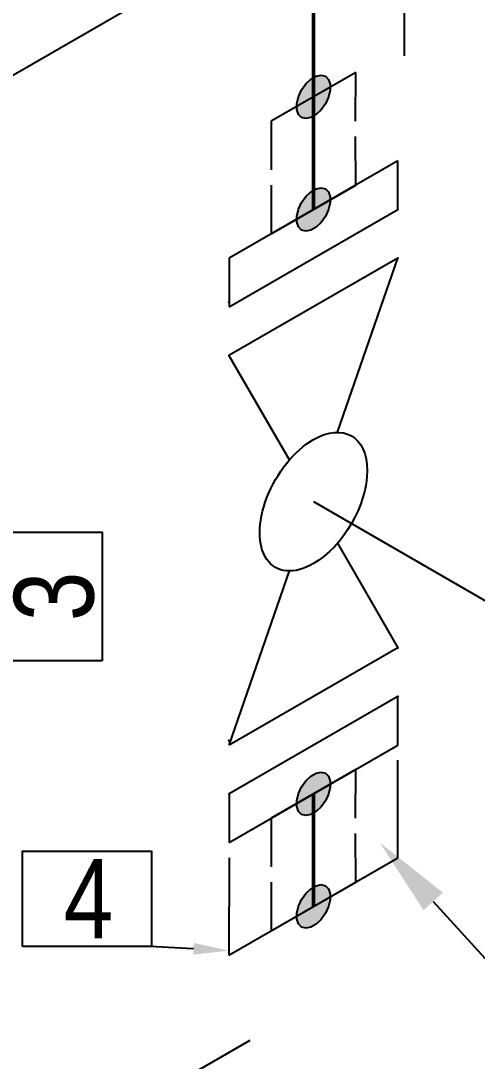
# Model space of a CAD drawing. Header units: millimetres. Extents: x 0 to 594, y 0 to 420.
# Drawn here: x 199.95 to 214.28, y 152.39 to 185.1 of the extents above; entities that cross this region are included whole.
import ezdxf
from ezdxf import colors
from ezdxf.entities.mleader import LeaderData, LeaderLine
from ezdxf.enums import TextEntityAlignment as Align
from ezdxf.math import Vec2, Vec3

# ---------------------------------------------------------------- set-up
doc = ezdxf.new("R2010")
doc.units = ezdxf.units.MM
doc.header["$LTSCALE"] = 0.25
for name, color, linetype in [('기호 작은 보어', 4, 'Continuous'), ('밸브', 4, 'Continuous'), ('용접', 1, 'Continuous'), ('주석', 7, 'Continuous'), ('치수', 1, 'Continuous')]:
    doc.layers.add(name, color=color, linetype=linetype)
doc.layers.add('파이프 작은 보어', color=30, linetype='Continuous', lineweight=50)
doc.styles.add('AdskIsoAnnotation', font='arial.ttf', dxfattribs={"width": 0.8, "height": 1})
doc.styles.add('AdskIsoMetric', font='arial.ttf', dxfattribs={"width": 0.8, "height": 2.5})
doc.styles.add('AdskIsoMetric-30', font='arial.ttf', dxfattribs={"width": 0.8, "height": 2.5})
doc.styles.get("Standard").update_dxf_attribs({"font": 'arial.ttf'})
doc.dimstyles.new('AdskIsoMetric', dxfattribs={"dimtxt": 2.5, "dimasz": 2.5, "dimexe": 1, "dimexo": 2, "dimgap": 0.8, "dimtad": 1, "dimdec": 0, "dimrnd": 1, "dimzin": 0, "dimdsep": 46, "dimtxsty": 'AdskIsoMetric', "dimcen": 0, "dimclrt": 7, "dimadec": 0, "dimazin": 0, "dimtfac": 1, "dimtdec": 0, "dimtmove": 1, "dimatfit": 3, "dimfxl": 0, "dimfrac": 2, "dimtolj": 1, "dimtzin": 0, "dimarcsym": 0})

# ---------------------------------------------------------------- blocks, each defined once
blk = doc.blocks.new('나사 캡-1-IsoRight')
at = {"color": 0, "linetype": 'ByBlock', "lineweight": -2, "extrusion": (0.707107, 0.408248, -0.57735)}
for p, q in [((0.2652, 0.051), (0.0884, 0.1531)), ((0.0884, 0.1531), (0.0884, -0.2552)), ((0.0884, -0.2552), (0.2652, -0.3572))]:
    blk.add_line(p, q, dxfattribs=at)
blk = doc.blocks.new('볼 밸브-1-IsoLeft')
at = {"color": 0, "linetype": 'ByBlock', "lineweight": -2, "extrusion": (0, 0.816497, 0.57735)}
for p, q in [((-0.5303, 0.1021), (-0.1768, 0.3062)), ((-0.1768, 0.3062), (-0.0503, 0.0872)), ((-0.1511, 0.0289), (-0.5303, 0.1021)), ((0.5303, -0.1021), (0.151, -0.0291)), ((0.1125, -0.065), (0.1125, -0.065)), ((0.0503, -0.0872), (0.1768, -0.3062)), ((0.1768, -0.3062), (0.5303, -0.1021))]:
    blk.add_line(p, q, dxfattribs=at)
at = {"linetype": 'ByBlock'}
for start_param, end_param in [(2.356194, 5.497787), (-0.785398, 2.356194)]:
    blk.add_ellipse((0, 0), major_axis=(-0.1592, 0), ratio=0.57735, start_param=start_param, end_param=end_param, dxfattribs=at)
blk = doc.blocks.new('Operator_Lever-1-IsoLeft')
at = {"color": 0, "linetype": 'ByBlock', "lineweight": -2, "extrusion": (0, 0.816497, 0.57735)}
for p, q in [((0, 0), (-0.4419, -0.2552)), ((-0.4419, -0.2552), (-0.2652, -0.3572))]:
    blk.add_line(p, q, dxfattribs=at)
blk = doc.blocks.new('개스킷-1-IsoRight')
at = {"color": 0, "linetype": 'ByBlock', "lineweight": -2, "extrusion": (1, 0, 0)}
for p in [(-0.0442, 0.2296), (0.0442, 0.1786), (-0.0529, -0.1736), (0.0442, -0.2296)]:
    blk.add_point(p, dxfattribs=at)
blk = doc.blocks.new('플랜지-1-IsoRight')
at = {"color": 0, "linetype": 'ByBlock', "lineweight": -2}
blk.add_wipeout([(0.0442, 0.1786), (-0.0442, 0.2296), (-0.0442, -0.1786), (0.0442, -0.2296)], dxfattribs=at)
at = {"color": 0, "linetype": 'ByBlock', "lineweight": -2, "extrusion": (0.707107, 0.408248, -0.57735)}
for p, q in [((0.0442, 0.1786), (-0.0442, 0.2296)), ((-0.0442, 0.2296), (-0.0442, -0.1786)), ((0.0442, -0.2296), (0.0442, 0.1786)), ((-0.0442, -0.1786), (0.0442, -0.2296))]:
    blk.add_line(p, q, dxfattribs=at)
at = {"color": 0, "linetype": 'ByBlock', "lineweight": -2}
blk.add_wipeout([(0.0442, 0.1786), (-0.0442, 0.2296), (-0.0442, -0.1786), (0.0442, -0.2296)], dxfattribs=at)
at = {"color": 0, "linetype": 'ByBlock', "lineweight": -2, "extrusion": (0.707107, 0.408248, -0.57735)}
for p, q in [((0.0442, 0.1786), (-0.0442, 0.2296)), ((-0.0442, 0.2296), (-0.0442, -0.1786)), ((0.0442, -0.2296), (0.0442, 0.1786)), ((-0.0442, -0.1786), (0.0442, -0.2296))]:
    blk.add_line(p, q, dxfattribs=at)
blk = doc.blocks.new('볼 밸브-1-IsoRight')
at = {"color": 0, "linetype": 'ByBlock', "lineweight": -2, "extrusion": (0.707107, 0.408248, -0.57735)}
for p, q in [((-0.1006, 0.1164), (-0.3536, 0.4082)), ((-0.3536, 0.4082), (-0.3536, 0)), ((0.1006, 0.0001), (0.3536, 0)), ((-0.3536, 0), (-0.1006, -0.0001)), ((0.3536, 0), (0.3536, -0.4082)), ((0.1125, -0.065), (0.1125, -0.065)), ((0.3536, -0.4082), (0.1007, -0.1162))]:
    blk.add_line(p, q, dxfattribs=at)
at = {"linetype": 'ByBlock', "extrusion": (-1.92296e-16, -1.11022e-16, -1)}
for start_param, end_param in [(-0.785398, 2.356194), (2.356194, 5.497787)]:
    blk.add_ellipse((0, 0), major_axis=(-0.0796, 0.1378), ratio=0.57735, start_param=start_param, end_param=end_param, dxfattribs=at)
blk = doc.blocks.new('Operator_Lever-2-IsoLeft')
at = {"color": 0, "linetype": 'ByBlock', "lineweight": -2, "extrusion": (0, -0.816497, -0.57735)}
for p, q in [((0, 0), (0.4419, 0.2552)), ((0.4419, 0.2552), (0.6187, 0.1531))]:
    blk.add_line(p, q, dxfattribs=at)
blk = doc.blocks.new('*D70')
at = {"layer": 'Defpoints', "color": 0}
for p in [(209.138, 188.831), (209.138, 154.196), (196.148, 146.696)]:
    blk.add_point(p, dxfattribs=at)
at = {"layer": '치수', "color": 0, "lineweight": -2}
for p, q in [((207.138, 187.676), (195.148, 180.753)), ((196.148, 178.831), (196.148, 149.196)), ((207.138, 153.042), (195.148, 146.119))]:
    blk.add_line(p, q, dxfattribs=at)
at = {"layer": '치수', "color": 0}
for points in [[(195.731, 178.831), (196.564, 178.831), (196.148, 181.331)], [(195.731, 149.196), (196.564, 149.196), (196.148, 146.696)]]:
    blk.add_solid(points, dxfattribs=at)
at = {"layer": '치수', "color": 7, "insert": (193.882, 162.705), "char_height": 2.5, "attachment_point": 5, "rotation": 90, "style": 'AdskIsoMetric-30'}
blk.add_mtext('\\A1;390', dxfattribs=at)
blk = doc.blocks.new('엘보우-3-Iso2DSkew0')
at = {"color": 0, "linetype": 'ByBlock', "lineweight": -2, "extrusion": (-0.707107, -0.408248, 0.57735)}
for p, q in [((0, 0), (-5.303, 3.062)), ((0, 0), (0, 0)), ((0, -6.124), (0, 0))]:
    blk.add_line(p, q, dxfattribs=at)
blk = doc.blocks.new('SocketWeld-1-IsoRight')
blk.add_hatch(color=256).paths.add_polyline_path([(0.0055, 0.0371), (0.0057, 0.0369), (0.006, 0.0367), (0.0062, 0.0365), (0.0064, 0.0363), (0.0066, 0.0361), (0.0068, 0.0359), (0.007, 0.0357), (0.0072, 0.0355), (0.0075, 0.0353), (0.0077, 0.0351), (0.0079, 0.0349), (0.0081, 0.0347), (0.0083, 0.0345), (0.0085, 0.0343), (0.0088, 0.0341), (0.009, 0.0339), (0.0092, 0.0337), (0.0094, 0.0334), (0.0096, 0.0332), (0.0098, 0.033), (0.01, 0.0328), (0.0103, 0.0326), (0.0105, 0.0324), (0.0107, 0.0322), (0.0109, 0.032), (0.0111, 0.0318), (0.0113, 0.0316), (0.0115, 0.0314), (0.0118, 0.0312), (0.012, 0.031), (0.0122, 0.0308), (0.0124, 0.0306), (0.0126, 0.0304), (0.0128, 0.0302), (0.013, 0.03), (0.0133, 0.0298), (0.0135, 0.0296), (0.0137, 0.0294), (0.0139, 0.0292), (0.0141, 0.0289), (0.0143, 0.0287), (0.0145, 0.0285), (0.0148, 0.0283), (0.015, 0.0281), (0.0152, 0.0279), (0.0154, 0.0277), (0.0156, 0.0275), (0.0158, 0.0273), (0.0161, 0.0271), (0.0161, 0.0271), (0.0162, 0.0268), (0.0164, 0.0266), (0.0166, 0.0263), (0.0168, 0.0261), (0.017, 0.0258), (0.0171, 0.0256), (0.0173, 0.0253), (0.0175, 0.025), (0.0177, 0.0248), (0.0179, 0.0245), (0.0181, 0.0243), (0.0182, 0.024), (0.0184, 0.0237), (0.0186, 0.0235), (0.0188, 0.0232), (0.019, 0.023), (0.0192, 0.0227), (0.0193, 0.0225), (0.0195, 0.0222), (0.0197, 0.0219), (0.0199, 0.0217), (0.0201, 0.0214), (0.0203, 0.0212), (0.0204, 0.0209), (0.0206, 0.0206), (0.0208, 0.0204), (0.021, 0.0201), (0.0212, 0.0199), (0.0213, 0.0196), (0.0215, 0.0193), (0.0217, 0.0191), (0.0219, 0.0188), (0.0221, 0.0186), (0.0223, 0.0183), (0.0224, 0.0181), (0.0226, 0.0178), (0.0228, 0.0175), (0.023, 0.0173), (0.0232, 0.017), (0.0234, 0.0168), (0.0235, 0.0165), (0.0237, 0.0162), (0.0239, 0.016), (0.0241, 0.0157), (0.0243, 0.0155), (0.0245, 0.0152), (0.0246, 0.015), (0.0248, 0.0147), (0.025, 0.0144), (0.025, 0.0144), (0.0251, 0.0141), (0.0253, 0.0139), (0.0254, 0.0136), (0.0255, 0.0133), (0.0257, 0.013), (0.0258, 0.0127), (0.0259, 0.0124), (0.0261, 0.0121), (0.0262, 0.0118), (0.0263, 0.0116), (0.0265, 0.0113), (0.0266, 0.011), (0.0267, 0.0107), (0.0269, 0.0104), (0.027, 0.0101), (0.0271, 0.0098), (0.0273, 0.0095), (0.0274, 0.0093), (0.0275, 0.009), (0.0277, 0.0087), (0.0278, 0.0084), (0.0279, 0.0081), (0.0281, 0.0078), (0.0282, 0.0075), (0.0283, 0.0072), (0.0284, 0.007), (0.0286, 0.0067), (0.0287, 0.0064), (0.0288, 0.0061), (0.029, 0.0058), (0.0291, 0.0055), (0.0292, 0.0052), (0.0294, 0.0049), (0.0295, 0.0047), (0.0296, 0.0044), (0.0298, 0.0041), (0.0299, 0.0038), (0.03, 0.0035), (0.0302, 0.0032), (0.0303, 0.0029), (0.0304, 0.0026), (0.0306, 0.0024), (0.0307, 0.0021), (0.0308, 0.0018), (0.031, 0.0015), (0.0311, 0.0012), (0.0312, 0.0009), (0.0314, 0.0006), (0.0315, 0.0003), (0.0315, 0.0003), (0.0316, 0.0001), (0.0316, -0.0002), (0.0317, -0.0005), (0.0318, -0.0008), (0.0319, -0.0011), (0.0319, -0.0014), (0.032, -0.0017), (0.0321, -0.002), (0.0321, -0.0022), (0.0322, -0.0025), (0.0323, -0.0028), (0.0323, -0.0031), (0.0324, -0.0034), (0.0325, -0.0037), (0.0325, -0.004), (0.0326, -0.0043), (0.0327, -0.0046), (0.0328, -0.0048), (0.0328, -0.0051), (0.0329, -0.0054), (0.033, -0.0057), (0.033, -0.006), (0.0331, -0.0063), (0.0332, -0.0066), (0.0332, -0.0069), (0.0333, -0.0071), (0.0334, -0.0074), (0.0335, -0.0077), (0.0335, -0.008), (0.0336, -0.0083), (0.0337, -0.0086), (0.0337, -0.0089), (0.0338, -0.0092), (0.0339, -0.0095), (0.0339, -0.0097), (0.034, -0.01), (0.0341, -0.0103), (0.0342, -0.0106), (0.0342, -0.0109), (0.0343, -0.0112), (0.0344, -0.0115), (0.0344, -0.0118), (0.0345, -0.012), (0.0346, -0.0123), (0.0346, -0.0126), (0.0347, -0.0129), (0.0348, -0.0132), (0.0349, -0.0135), (0.0349, -0.0138), (0.0349, -0.0138), (0.0349, -0.014), (0.0349, -0.0143), (0.0349, -0.0146), (0.0349, -0.0148), (0.0349, -0.0151), (0.0349, -0.0153), (0.0349, -0.0156), (0.0349, -0.0159), (0.0349, -0.0161), (0.0349, -0.0164), (0.0349, -0.0166), (0.0349, -0.0169), (0.0349, -0.0172), (0.0349, -0.0174), (0.0349, -0.0177), (0.0349, -0.0179), (0.0349, -0.0182), (0.0349, -0.0185), (0.0349, -0.0187), (0.0349, -0.019), (0.0349, -0.0192), (0.0349, -0.0195), (0.0349, -0.0198), (0.0349, -0.02), (0.0349, -0.0203), (0.0349, -0.0206), (0.0349, -0.0208), (0.0349, -0.0211), (0.0349, -0.0213), (0.0349, -0.0216), (0.0349, -0.0219), (0.0349, -0.0221), (0.0349, -0.0224), (0.0349, -0.0226), (0.0349, -0.0229), (0.0349, -0.0232), (0.0349, -0.0234), (0.0349, -0.0237), (0.0349, -0.0239), (0.0349, -0.0242), (0.0349, -0.0245), (0.0349, -0.0247), (0.0349, -0.025), (0.0349, -0.0252), (0.0349, -0.0255), (0.0349, -0.0258), (0.0349, -0.026), (0.0349, -0.0263), (0.0349, -0.0265), (0.0349, -0.0265), (0.0349, -0.0268), (0.0348, -0.027), (0.0347, -0.0272), (0.0346, -0.0274), (0.0346, -0.0276), (0.0345, -0.0278), (0.0344, -0.028), (0.0344, -0.0282), (0.0343, -0.0284), (0.0342, -0.0286), (0.0342, -0.0288), (0.0341, -0.029), (0.034, -0.0292), (0.0339, -0.0295), (0.0339, -0.0297), (0.0338, -0.0299), (0.0337, -0.0301), (0.0337, -0.0303), (0.0336, -0.0305), (0.0335, -0.0307), (0.0335, -0.0309), (0.0334, -0.0311), (0.0333, -0.0313), (0.0332, -0.0315), (0.0332, -0.0317), (0.0331, -0.0319), (0.033, -0.0322), (0.033, -0.0324), (0.0329, -0.0326), (0.0328, -0.0328), (0.0328, -0.033), (0.0327, -0.0332), (0.0326, -0.0334), (0.0325, -0.0336), (0.0325, -0.0338), (0.0324, -0.034), (0.0323, -0.0342), (0.0323, -0.0344), (0.0322, -0.0346), (0.0321, -0.0349), (0.0321, -0.0351), (0.032, -0.0353), (0.0319, -0.0355), (0.0319, -0.0357), (0.0318, -0.0359), (0.0317, -0.0361), (0.0316, -0.0363), (0.0316, -0.0365), (0.0315, -0.0367), (0.0315, -0.0367), (0.0314, -0.0369), (0.0312, -0.037), (0.0311, -0.0371), (0.031, -0.0373), (0.0308, -0.0374), (0.0307, -0.0375), (0.0306, -0.0377), (0.0304, -0.0378), (0.0303, -0.0379), (0.0302, -0.0381), (0.03, -0.0382), (0.0299, -0.0383), (0.0298, -0.0385), (0.0296, -0.0386), (0.0295, -0.0387), (0.0294, -0.0389), (0.0292, -0.039), (0.0291, -0.0391), (0.029, -0.0393), (0.0288, -0.0394), (0.0287, -0.0395), (0.0286, -0.0397), (0.0284, -0.0398), (0.0283, -0.0399), (0.0282, -0.0401), (0.0281, -0.0402), (0.0279, -0.0403), (0.0278, -0.0405), (0.0277, -0.0406), (0.0275, -0.0408), (0.0274, -0.0409), (0.0273, -0.041), (0.0271, -0.0412), (0.027, -0.0413), (0.0269, -0.0414), (0.0267, -0.0416), (0.0266, -0.0417), (0.0265, -0.0418), (0.0263, -0.042), (0.0262, -0.0421), (0.0261, -0.0422), (0.0259, -0.0424), (0.0258, -0.0425), (0.0257, -0.0426), (0.0255, -0.0428), (0.0254, -0.0429), (0.0253, -0.043), (0.0251, -0.0432), (0.025, -0.0433), (0.025, -0.0433), (0.0248, -0.0433), (0.0246, -0.0434), (0.0245, -0.0434), (0.0243, -0.0435), (0.0241, -0.0435), (0.0239, -0.0436), (0.0237, -0.0436), (0.0235, -0.0437), (0.0234, -0.0437), (0.0232, -0.0438), (0.023, -0.0438), (0.0228, -0.0439), (0.0226, -0.0439), (0.0224, -0.044), (0.0223, -0.044), (0.0221, -0.0441), (0.0219, -0.0441), (0.0217, -0.0442), (0.0215, -0.0442), (0.0213, -0.0443), (0.0212, -0.0443), (0.021, -0.0444), (0.0208, -0.0444), (0.0206, -0.0444), (0.0204, -0.0445), (0.0203, -0.0445), (0.0201, -0.0446), (0.0199, -0.0446), (0.0197, -0.0447), (0.0195, -0.0447), (0.0193, -0.0448), (0.0192, -0.0448), (0.019, -0.0449), (0.0188, -0.0449), (0.0186, -0.045), (0.0184, -0.045), (0.0182, -0.0451), (0.0181, -0.0451), (0.0179, -0.0452), (0.0177, -0.0452), (0.0175, -0.0453), (0.0173, -0.0453), (0.0171, -0.0454), (0.017, -0.0454), (0.0168, -0.0455), (0.0166, -0.0455), (0.0164, -0.0455), (0.0162, -0.0456), (0.0161, -0.0456), (0.0161, -0.0456), (0.0158, -0.0456), (0.0156, -0.0456), (0.0154, -0.0455), (0.0152, -0.0455), (0.015, -0.0454), (0.0148, -0.0454), (0.0145, -0.0453), (0.0143, -0.0453), (0.0141, -0.0453), (0.0139, -0.0452), (0.0137, -0.0452), (0.0135, -0.0451), (0.0133, -0.0451), (0.013, -0.045), (0.0128, -0.045), (0.0126, -0.0449), (0.0124, -0.0449), (0.0122, -0.0449), (0.012, -0.0448), (0.0118, -0.0448), (0.0115, -0.0447), (0.0113, -0.0447), (0.0111, -0.0446), (0.0109, -0.0446), (0.0107, -0.0446), (0.0105, -0.0445), (0.0103, -0.0445), (0.01, -0.0444), (0.0098, -0.0444), (0.0096, -0.0443), (0.0094, -0.0443), (0.0092, -0.0443), (0.009, -0.0442), (0.0088, -0.0442), (0.0085, -0.0441), (0.0083, -0.0441), (0.0081, -0.044), (0.0079, -0.044), (0.0077, -0.0439), (0.0075, -0.0439), (0.0072, -0.0439), (0.007, -0.0438), (0.0068, -0.0438), (0.0066, -0.0437), (0.0064, -0.0437), (0.0062, -0.0436), (0.006, -0.0436), (0.0057, -0.0436), (0.0055, -0.0435), (0.0055, -0.0435), (0.0053, -0.0434), (0.0051, -0.0433), (0.0049, -0.0431), (0.0046, -0.043), (0.0044, -0.0429), (0.0042, -0.0427), (0.004, -0.0426), (0.0037, -0.0425), (0.0035, -0.0423), (0.0033, -0.0422), (0.003, -0.0421), (0.0028, -0.042), (0.0026, -0.0418), (0.0024, -0.0417), (0.0021, -0.0416), (0.0019, -0.0414), (0.0017, -0.0413), (0.0015, -0.0412), (0.0012, -0.041), (0.001, -0.0409), (0.0008, -0.0408), (0.0006, -0.0406), (0.0003, -0.0405), (0.0001, -0.0404), (-0.0001, -0.0403), (-0.0003, -0.0401), (-0.0006, -0.04), (-0.0008, -0.0399), (-0.001, -0.0397), (-0.0012, -0.0396), (-0.0015, -0.0395), (-0.0017, -0.0393), (-0.0019, -0.0392), (-0.0021, -0.0391), (-0.0024, -0.039), (-0.0026, -0.0388), (-0.0028, -0.0387), (-0.003, -0.0386), (-0.0033, -0.0384), (-0.0035, -0.0383), (-0.0037, -0.0382), (-0.004, -0.038), (-0.0042, -0.0379), (-0.0044, -0.0378), (-0.0046, -0.0377), (-0.0049, -0.0375), (-0.0051, -0.0374), (-0.0053, -0.0373), (-0.0055, -0.0371), (-0.0055, -0.0371), (-0.0057, -0.0369), (-0.006, -0.0367), (-0.0062, -0.0365), (-0.0064, -0.0363), (-0.0066, -0.0361), (-0.0068, -0.0359), (-0.007, -0.0357), (-0.0072, -0.0355), (-0.0075, -0.0353), (-0.0077, -0.0351), (-0.0079, -0.0349), (-0.0081, -0.0347), (-0.0083, -0.0345), (-0.0085, -0.0343), (-0.0088, -0.0341), (-0.009, -0.0339), (-0.0092, -0.0337), (-0.0094, -0.0334), (-0.0096, -0.0332), (-0.0098, -0.033), (-0.01, -0.0328), (-0.0103, -0.0326), (-0.0105, -0.0324), (-0.0107, -0.0322), (-0.0109, -0.032), (-0.0111, -0.0318), (-0.0113, -0.0316), (-0.0115, -0.0314), (-0.0118, -0.0312), (-0.012, -0.031), (-0.0122, -0.0308), (-0.0124, -0.0306), (-0.0126, -0.0304), (-0.0128, -0.0302), (-0.013, -0.03), (-0.0133, -0.0298), (-0.0135, -0.0296), (-0.0137, -0.0294), (-0.0139, -0.0292), (-0.0141, -0.0289), (-0.0143, -0.0287), (-0.0145, -0.0285), (-0.0148, -0.0283), (-0.015, -0.0281), (-0.0152, -0.0279), (-0.0154, -0.0277), (-0.0156, -0.0275), (-0.0158, -0.0273), (-0.0161, -0.0271), (-0.0161, -0.0271), (-0.0162, -0.0268), (-0.0164, -0.0266), (-0.0166, -0.0263), (-0.0168, -0.0261), (-0.017, -0.0258), (-0.0171, -0.0256), (-0.0173, -0.0253), (-0.0175, -0.025), (-0.0177, -0.0248), (-0.0179, -0.0245), (-0.0181, -0.0243), (-0.0182, -0.024), (-0.0184, -0.0237), (-0.0186, -0.0235), (-0.0188, -0.0232), (-0.019, -0.023), (-0.0192, -0.0227), (-0.0193, -0.0225), (-0.0195, -0.0222), (-0.0197, -0.0219), (-0.0199, -0.0217), (-0.0201, -0.0214), (-0.0203, -0.0212), (-0.0204, -0.0209), (-0.0206, -0.0206), (-0.0208, -0.0204), (-0.021, -0.0201), (-0.0212, -0.0199), (-0.0213, -0.0196), (-0.0215, -0.0193), (-0.0217, -0.0191), (-0.0219, -0.0188), (-0.0221, -0.0186), (-0.0223, -0.0183), (-0.0224, -0.0181), (-0.0226, -0.0178), (-0.0228, -0.0175), (-0.023, -0.0173), (-0.0232, -0.017), (-0.0234, -0.0168), (-0.0235, -0.0165), (-0.0237, -0.0162), (-0.0239, -0.016), (-0.0241, -0.0157), (-0.0243, -0.0155), (-0.0245, -0.0152), (-0.0246, -0.015), (-0.0248, -0.0147), (-0.025, -0.0144), (-0.025, -0.0144), (-0.0251, -0.0141), (-0.0253, -0.0139), (-0.0254, -0.0136), (-0.0255, -0.0133), (-0.0257, -0.013), (-0.0258, -0.0127), (-0.0259, -0.0124), (-0.0261, -0.0121), (-0.0262, -0.0118), (-0.0263, -0.0116), (-0.0265, -0.0113), (-0.0266, -0.011), (-0.0267, -0.0107), (-0.0269, -0.0104), (-0.027, -0.0101), (-0.0271, -0.0098), (-0.0273, -0.0095), (-0.0274, -0.0093), (-0.0275, -0.009), (-0.0277, -0.0087), (-0.0278, -0.0084), (-0.0279, -0.0081), (-0.0281, -0.0078), (-0.0282, -0.0075), (-0.0283, -0.0072), (-0.0284, -0.007), (-0.0286, -0.0067), (-0.0287, -0.0064), (-0.0288, -0.0061), (-0.029, -0.0058), (-0.0291, -0.0055), (-0.0292, -0.0052), (-0.0294, -0.0049), (-0.0295, -0.0047), (-0.0296, -0.0044), (-0.0298, -0.0041), (-0.0299, -0.0038), (-0.03, -0.0035), (-0.0302, -0.0032), (-0.0303, -0.0029), (-0.0304, -0.0026), (-0.0306, -0.0024), (-0.0307, -0.0021), (-0.0308, -0.0018), (-0.031, -0.0015), (-0.0311, -0.0012), (-0.0312, -0.0009), (-0.0314, -0.0006), (-0.0315, -0.0003), (-0.0315, -0.0003), (-0.0316, -0.0001), (-0.0316, 0.0002), (-0.0317, 0.0005), (-0.0318, 0.0008), (-0.0319, 0.0011), (-0.0319, 0.0014), (-0.032, 0.0017), (-0.0321, 0.002), (-0.0321, 0.0022), (-0.0322, 0.0025), (-0.0323, 0.0028), (-0.0323, 0.0031), (-0.0324, 0.0034), (-0.0325, 0.0037), (-0.0325, 0.004), (-0.0326, 0.0043), (-0.0327, 0.0046), (-0.0328, 0.0048), (-0.0328, 0.0051), (-0.0329, 0.0054), (-0.033, 0.0057), (-0.033, 0.006), (-0.0331, 0.0063), (-0.0332, 0.0066), (-0.0332, 0.0069), (-0.0333, 0.0071), (-0.0334, 0.0074), (-0.0335, 0.0077), (-0.0335, 0.008), (-0.0336, 0.0083), (-0.0337, 0.0086), (-0.0337, 0.0089), (-0.0338, 0.0092), (-0.0339, 0.0095), (-0.0339, 0.0097), (-0.034, 0.01), (-0.0341, 0.0103), (-0.0342, 0.0106), (-0.0342, 0.0109), (-0.0343, 0.0112), (-0.0344, 0.0115), (-0.0344, 0.0118), (-0.0345, 0.012), (-0.0346, 0.0123), (-0.0346, 0.0126), (-0.0347, 0.0129), (-0.0348, 0.0132), (-0.0349, 0.0135), (-0.0349, 0.0138), (-0.0349, 0.0138), (-0.0349, 0.014), (-0.0349, 0.0143), (-0.0349, 0.0146), (-0.0349, 0.0148), (-0.0349, 0.0151), (-0.0349, 0.0153), (-0.0349, 0.0156), (-0.0349, 0.0159), (-0.0349, 0.0161), (-0.0349, 0.0164), (-0.0349, 0.0166), (-0.0349, 0.0169), (-0.0349, 0.0172), (-0.0349, 0.0174), (-0.0349, 0.0177), (-0.0349, 0.0179), (-0.0349, 0.0182), (-0.0349, 0.0185), (-0.0349, 0.0187), (-0.0349, 0.019), (-0.0349, 0.0192), (-0.0349, 0.0195), (-0.0349, 0.0198), (-0.0349, 0.02), (-0.0349, 0.0203), (-0.0349, 0.0206), (-0.0349, 0.0208), (-0.0349, 0.0211), (-0.0349, 0.0213), (-0.0349, 0.0216), (-0.0349, 0.0219), (-0.0349, 0.0221), (-0.0349, 0.0224), (-0.0349, 0.0226), (-0.0349, 0.0229), (-0.0349, 0.0232), (-0.0349, 0.0234), (-0.0349, 0.0237), (-0.0349, 0.0239), (-0.0349, 0.0242), (-0.0349, 0.0245), (-0.0349, 0.0247), (-0.0349, 0.025), (-0.0349, 0.0252), (-0.0349, 0.0255), (-0.0349, 0.0258), (-0.0349, 0.026), (-0.0349, 0.0263), (-0.0349, 0.0265), (-0.0349, 0.0265), (-0.0349, 0.0268), (-0.0348, 0.027), (-0.0347, 0.0272), (-0.0346, 0.0274), (-0.0346, 0.0276), (-0.0345, 0.0278), (-0.0344, 0.028), (-0.0344, 0.0282), (-0.0343, 0.0284), (-0.0342, 0.0286), (-0.0342, 0.0288), (-0.0341, 0.029), (-0.034, 0.0292), (-0.0339, 0.0295), (-0.0339, 0.0297), (-0.0338, 0.0299), (-0.0337, 0.0301), (-0.0337, 0.0303), (-0.0336, 0.0305), (-0.0335, 0.0307), (-0.0335, 0.0309), (-0.0334, 0.0311), (-0.0333, 0.0313), (-0.0332, 0.0315), (-0.0332, 0.0317), (-0.0331, 0.0319), (-0.033, 0.0322), (-0.033, 0.0324), (-0.0329, 0.0326), (-0.0328, 0.0328), (-0.0328, 0.033), (-0.0327, 0.0332), (-0.0326, 0.0334), (-0.0325, 0.0336), (-0.0325, 0.0338), (-0.0324, 0.034), (-0.0323, 0.0342), (-0.0323, 0.0344), (-0.0322, 0.0346), (-0.0321, 0.0349), (-0.0321, 0.0351), (-0.032, 0.0353), (-0.0319, 0.0355), (-0.0319, 0.0357), (-0.0318, 0.0359), (-0.0317, 0.0361), (-0.0316, 0.0363), (-0.0316, 0.0365), (-0.0315, 0.0367), (-0.0315, 0.0367), (-0.0314, 0.0369), (-0.0312, 0.037), (-0.0311, 0.0371), (-0.031, 0.0373), (-0.0308, 0.0374), (-0.0307, 0.0375), (-0.0306, 0.0377), (-0.0304, 0.0378), (-0.0303, 0.0379), (-0.0302, 0.0381), (-0.03, 0.0382), (-0.0299, 0.0383), (-0.0298, 0.0385), (-0.0296, 0.0386), (-0.0295, 0.0387), (-0.0294, 0.0389), (-0.0292, 0.039), (-0.0291, 0.0391), (-0.029, 0.0393), (-0.0288, 0.0394), (-0.0287, 0.0395), (-0.0286, 0.0397), (-0.0284, 0.0398), (-0.0283, 0.0399), (-0.0282, 0.0401), (-0.0281, 0.0402), (-0.0279, 0.0403), (-0.0278, 0.0405), (-0.0277, 0.0406), (-0.0275, 0.0408), (-0.0274, 0.0409), (-0.0273, 0.041), (-0.0271, 0.0412), (-0.027, 0.0413), (-0.0269, 0.0414), (-0.0267, 0.0416), (-0.0266, 0.0417), (-0.0265, 0.0418), (-0.0263, 0.042), (-0.0262, 0.0421), (-0.0261, 0.0422), (-0.0259, 0.0424), (-0.0258, 0.0425), (-0.0257, 0.0426), (-0.0255, 0.0428), (-0.0254, 0.0429), (-0.0253, 0.043), (-0.0251, 0.0432), (-0.025, 0.0433), (-0.025, 0.0433), (-0.0248, 0.0433), (-0.0246, 0.0434), (-0.0245, 0.0434), (-0.0243, 0.0435), (-0.0241, 0.0435), (-0.0239, 0.0436), (-0.0237, 0.0436), (-0.0235, 0.0437), (-0.0234, 0.0437), (-0.0232, 0.0438), (-0.023, 0.0438), (-0.0228, 0.0439), (-0.0226, 0.0439), (-0.0224, 0.044), (-0.0223, 0.044), (-0.0221, 0.0441), (-0.0219, 0.0441), (-0.0217, 0.0442), (-0.0215, 0.0442), (-0.0213, 0.0443), (-0.0212, 0.0443), (-0.021, 0.0444), (-0.0208, 0.0444), (-0.0206, 0.0444), (-0.0204, 0.0445), (-0.0203, 0.0445), (-0.0201, 0.0446), (-0.0199, 0.0446), (-0.0197, 0.0447), (-0.0195, 0.0447), (-0.0193, 0.0448), (-0.0192, 0.0448), (-0.019, 0.0449), (-0.0188, 0.0449), (-0.0186, 0.045), (-0.0184, 0.045), (-0.0182, 0.0451), (-0.0181, 0.0451), (-0.0179, 0.0452), (-0.0177, 0.0452), (-0.0175, 0.0453), (-0.0173, 0.0453), (-0.0171, 0.0454), (-0.017, 0.0454), (-0.0168, 0.0455), (-0.0166, 0.0455), (-0.0164, 0.0455), (-0.0162, 0.0456), (-0.0161, 0.0456), (-0.0161, 0.0456), (-0.0158, 0.0456), (-0.0156, 0.0456), (-0.0154, 0.0455), (-0.0152, 0.0455), (-0.015, 0.0454), (-0.0148, 0.0454), (-0.0145, 0.0453), (-0.0143, 0.0453), (-0.0141, 0.0453), (-0.0139, 0.0452), (-0.0137, 0.0452), (-0.0135, 0.0451), (-0.0133, 0.0451), (-0.013, 0.045), (-0.0128, 0.045), (-0.0126, 0.0449), (-0.0124, 0.0449), (-0.0122, 0.0449), (-0.012, 0.0448), (-0.0118, 0.0448), (-0.0115, 0.0447), (-0.0113, 0.0447), (-0.0111, 0.0446), (-0.0109, 0.0446), (-0.0107, 0.0446), (-0.0105, 0.0445), (-0.0103, 0.0445), (-0.01, 0.0444), (-0.0098, 0.0444), (-0.0096, 0.0443), (-0.0094, 0.0443), (-0.0092, 0.0443), (-0.009, 0.0442), (-0.0088, 0.0442), (-0.0085, 0.0441), (-0.0083, 0.0441), (-0.0081, 0.044), (-0.0079, 0.044), (-0.0077, 0.0439), (-0.0075, 0.0439), (-0.0072, 0.0439), (-0.007, 0.0438), (-0.0068, 0.0438), (-0.0066, 0.0437), (-0.0064, 0.0437), (-0.0062, 0.0436), (-0.006, 0.0436), (-0.0057, 0.0436), (-0.0055, 0.0435), (-0.0055, 0.0435), (-0.0053, 0.0434), (-0.0051, 0.0433), (-0.0049, 0.0431), (-0.0046, 0.043), (-0.0044, 0.0429), (-0.0042, 0.0427), (-0.004, 0.0426), (-0.0037, 0.0425), (-0.0035, 0.0423), (-0.0033, 0.0422), (-0.003, 0.0421), (-0.0028, 0.042), (-0.0026, 0.0418), (-0.0024, 0.0417), (-0.0021, 0.0416), (-0.0019, 0.0414), (-0.0017, 0.0413), (-0.0015, 0.0412), (-0.0012, 0.041), (-0.001, 0.0409), (-0.0008, 0.0408), (-0.0006, 0.0406), (-0.0003, 0.0405), (-0.0001, 0.0404), (0.0001, 0.0403), (0.0003, 0.0401), (0.0006, 0.04), (0.0008, 0.0399), (0.001, 0.0397), (0.0012, 0.0396), (0.0015, 0.0395), (0.0017, 0.0393), (0.0019, 0.0392), (0.0021, 0.0391), (0.0024, 0.039), (0.0026, 0.0388), (0.0028, 0.0387), (0.003, 0.0386), (0.0033, 0.0384), (0.0035, 0.0383), (0.0037, 0.0382), (0.004, 0.038), (0.0042, 0.0379), (0.0044, 0.0378), (0.0046, 0.0377), (0.0049, 0.0375), (0.0051, 0.0374), (0.0053, 0.0373)], flags=0)
at = {"color": 0, "linetype": 'ByBlock', "lineweight": -2, "extrusion": (0.707107, 0.408248, -0.57735)}
for p, q in [((0, 0.1021), (-0.0884, 0.1531)), ((0, -0.1021), (0, 0.1021)), ((-0.025, 0.0433), (-0.0161, 0.0456)), ((-0.0161, 0.0456), (-0.0055, 0.0435)), ((-0.0349, 0.0265), (-0.0315, 0.0367)), ((-0.0349, 0.0138), (-0.0349, 0.0265)), ((-0.0315, 0.0367), (-0.025, 0.0433)), ((-0.0055, 0.0435), (0.0055, 0.0371)), ((0.0055, 0.0371), (0.0161, 0.0271)), ((0.0161, 0.0271), (0.025, 0.0144)), ((-0.0315, -0.0003), (-0.0349, 0.0138)), ((0.025, 0.0144), (0.0315, 0.0003)), ((0.0315, 0.0003), (0.0349, -0.0138)), ((-0.025, -0.0144), (-0.0315, -0.0003)), ((-0.0161, -0.0271), (-0.025, -0.0144)), ((0.0349, -0.0138), (0.0349, -0.0265)), ((-0.0055, -0.0371), (-0.0161, -0.0271)), ((0.0055, -0.0435), (-0.0055, -0.0371)), ((0.0161, -0.0456), (0.0055, -0.0435)), ((0.025, -0.0433), (0.0161, -0.0456)), ((0.0315, -0.0367), (0.025, -0.0433)), ((0.0349, -0.0265), (0.0315, -0.0367)), ((-0.0884, -0.051), (0, -0.1021))]:
    blk.add_line(p, q, dxfattribs=at)
blk = doc.blocks.new('AnnoRect')
at = {"color": 0, "linetype": 'ByBlock', "lineweight": -2}
blk.add_wipeout([(-0.81, -0.6), (-0.81, 0.6), (0.81, 0.6), (0.81, -0.6)], dxfattribs=at)
blk.add_lwpolyline([(-0.81, -0.6), (-0.81, 0.6), (0.81, 0.6), (0.81, -0.6)], close=True, dxfattribs=at)
at = {"color": 0, "linetype": 'ByBlock', "lineweight": -2, "style": 'AdskIsoAnnotation', "width": 0.8}
blk.add_attdef('XX', text='', height=1, dxfattribs=at).set_placement((0, 0), align=Align.MIDDLE_CENTER)

msp = doc.modelspace()

# ---------------------------------------------------------------- block references
at = {"layer": '기호 작은 보어', "xscale": 15, "yscale": 15, "zscale": 15, "rotation": 119.9999999998075}
msp.add_blockref('나사 캡-1-IsoRight', (209.138, 155.727), dxfattribs=at)
at = {"layer": '밸브', "xscale": 15, "yscale": 15, "zscale": 15}
for name, p, rotation in [('볼 밸브-1-IsoLeft', (218.615, 183.235), 299.9999999992057), ('Operator_Lever-1-IsoLeft', (218.615, 183.235), 299.9999999995668), ('개스킷-1-IsoRight', (209.138, 176.872), 299.9999999996149), ('개스킷-1-IsoRight', (209.138, 163.093), 299.9999999998074)]:
    msp.add_blockref(name, p, dxfattribs=dict(at, rotation=rotation))
at = {"layer": '파이프 작은 보어'}
msp.add_blockref('엘보우-3-Iso2DSkew0', (209.138, 188.831), dxfattribs=at)

# ---------------------------------------------------------------- leaders
at = {"layer": '주석'}
ml = msp.add_multileader_mtext('Standard', dxfattribs=at)
ml.set_content('')
ml.set_leader_properties()
ml.build(insert=Vec2(0, 0))
ml.multileader.update_dxf_attribs({"dogleg_length": 0, "arrow_head_size": 1.121})
ctx = ml.context
ctx.base_point, ctx.arrow_head_size = Vec3(204, 156), 1.121
notes = []
notes.append((ctx, [(0, (1, 1, 0), (204, 156), (-1, 0), 0, [(0, [(206.487, 155.868)], 0, [])])]))
ctx.mtext, ml.multileader.dxf.content_type = None, 0
for ctx, leaders in notes:
    for number, flags, end, landing, length, lines in leaders:
        leader = LeaderData()
        leader.index, (leader.has_last_leader_line, leader.has_dogleg_vector, leader.attachment_direction) = number, flags
        leader.last_leader_point, leader.dogleg_vector, leader.dogleg_length = Vec3(end), Vec3(landing), length
        for number, points, colour, breaks in lines:
            line = LeaderLine()
            line.index, line.vertices, line.color, line.breaks = number, Vec3.list(points), colors.encode_raw_color(colour), breaks
            leader.lines.append(line)
        ctx.leaders.append(leader)

# ---------------------------------------------------------------- next in the draw order: block references
at = {"layer": '밸브', "xscale": 15, "yscale": 15, "zscale": 15, "rotation": 119.9999999998075}
msp.add_blockref('플랜지-1-IsoRight', (209.138, 161.563), dxfattribs=at)

# ---------------------------------------------------------------- next in the draw order: linework, layer by layer
at = {"layer": '파이프 작은 보어'}
msp.add_lwpolyline([(209.138, 157.258), (209.138, 160.797)], dxfattribs=at)

# ---------------------------------------------------------------- next in the draw order: block references
at = {"layer": '밸브', "xscale": 15, "yscale": 15, "zscale": 15}
for name, rotation in [('볼 밸브-1-IsoRight', 299.9999999997834), ('Operator_Lever-2-IsoLeft', 299.9999999999278)]:
    msp.add_blockref(name, (209.138, 169.983), dxfattribs=dict(at, rotation=rotation))
at = {"layer": '용접', "xscale": 15, "yscale": 15, "zscale": 15}
for p, rotation in [((209.138, 160.797), 119.9999999997503), ((209.138, 157.258), 299.9999999999412)]:
    msp.add_blockref('SocketWeld-1-IsoRight', p, dxfattribs=dict(at, rotation=rotation))

# ---------------------------------------------------------------- next in the draw order: leaders
at = {"layer": '주석'}
ml = msp.add_multileader_mtext('Standard', dxfattribs=at)
ml.set_content('')
ml.set_leader_properties()
ml.build(insert=Vec2(0, 0))
ml.multileader.update_dxf_attribs({"dogleg_length": 0, "arrow_head_size": 2.5})
ctx = ml.context
ctx.base_point, ctx.arrow_head_size = Vec3(230.102, 138.448), 2.5
notes = []
notes.append((ctx, [(0, (1, 1, 0), (230.102, 138.448), (-1, 0), 0, [(0, [(211.221, 159.266)], 0, [])])]))
ctx.mtext, ml.multileader.dxf.content_type = None, 0
for ctx, leaders in notes:
    for number, flags, end, landing, length, lines in leaders:
        leader = LeaderData()
        leader.index, (leader.has_last_leader_line, leader.has_dogleg_vector, leader.attachment_direction) = number, flags
        leader.last_leader_point, leader.dogleg_vector, leader.dogleg_length = Vec3(end), Vec3(landing), length
        for number, points, colour, breaks in lines:
            line = LeaderLine()
            line.index, line.vertices, line.color, line.breaks = number, Vec3.list(points), colors.encode_raw_color(colour), breaks
            leader.lines.append(line)
        ctx.leaders.append(leader)

# ---------------------------------------------------------------- next in the draw order: block references
at = {"layer": '밸브', "xscale": 15, "yscale": 15, "zscale": 15, "rotation": 299.9999999998074}
msp.add_blockref('플랜지-1-IsoRight', (209.138, 178.403), dxfattribs=at)

# ---------------------------------------------------------------- next in the draw order: linework, layer by layer
at = {"layer": '파이프 작은 보어'}
msp.add_lwpolyline([(209.138, 179.168), (209.138, 182.707)], dxfattribs=at)

# ---------------------------------------------------------------- next in the draw order: block references
at = {"layer": '용접', "xscale": 15, "yscale": 15, "zscale": 15}
for p, rotation in [((209.138, 182.707), 119.999999999893), ((209.138, 179.168), 299.9999999999774)]:
    msp.add_blockref('SocketWeld-1-IsoRight', p, dxfattribs=dict(at, rotation=rotation))

# ---------------------------------------------------------------- next in the draw order: dimensions: what is measured, and where the dimension line sits
at = {"layer": '치수'}
dim = msp.add_linear_dim(base=(196.148, 146.696), p1=(209.138, 188.831), p2=(209.138, 154.196), angle=270, text='390', dimstyle='AdskIsoMetric', override={"dimtad": 0, "dimlfac": 11.27105, "dimtxsty": 'AdskIsoMetric-30', "dimse1": 0, "dimse2": 0, "dimsd1": 0, "dimsd2": 0, "dimtmove": 1}, dxfattribs=at)
dim.commit()
dim.dimension.update_dxf_attribs({"geometry": '*D70', "text_midpoint": (193.882, 162.705), "dimtype": 160})

# ---------------------------------------------------------------- next in the draw order: block references
at = {"layer": '주석'}
ref = msp.add_blockref('AnnoRect', (201, 167), dxfattribs=dict(at, xscale=2.5, yscale=2.5, zscale=2.5, rotation=89.99999999993985))
ref.add_attrib('XX_001', '3', (202.233, 166.228), dxfattribs={"layer": '0', "color": 0, "linetype": 'ByBlock', "lineweight": -2, "height": 2.5, "rotation": 90, "style": 'AdskIsoAnnotation', "width": 0.8})
ref = msp.add_blockref('AnnoRect', (202.024, 157.5), dxfattribs=dict(at, xscale=2.5, yscale=2.5, zscale=2.5))
ref.add_attrib('XX_001', '4', (201.297, 156.25), dxfattribs={"layer": '0', "color": 0, "linetype": 'ByBlock', "lineweight": -2, "height": 2.5, "style": 'AdskIsoAnnotation', "width": 0.8})

doc.saveas('drawing.dxf')
